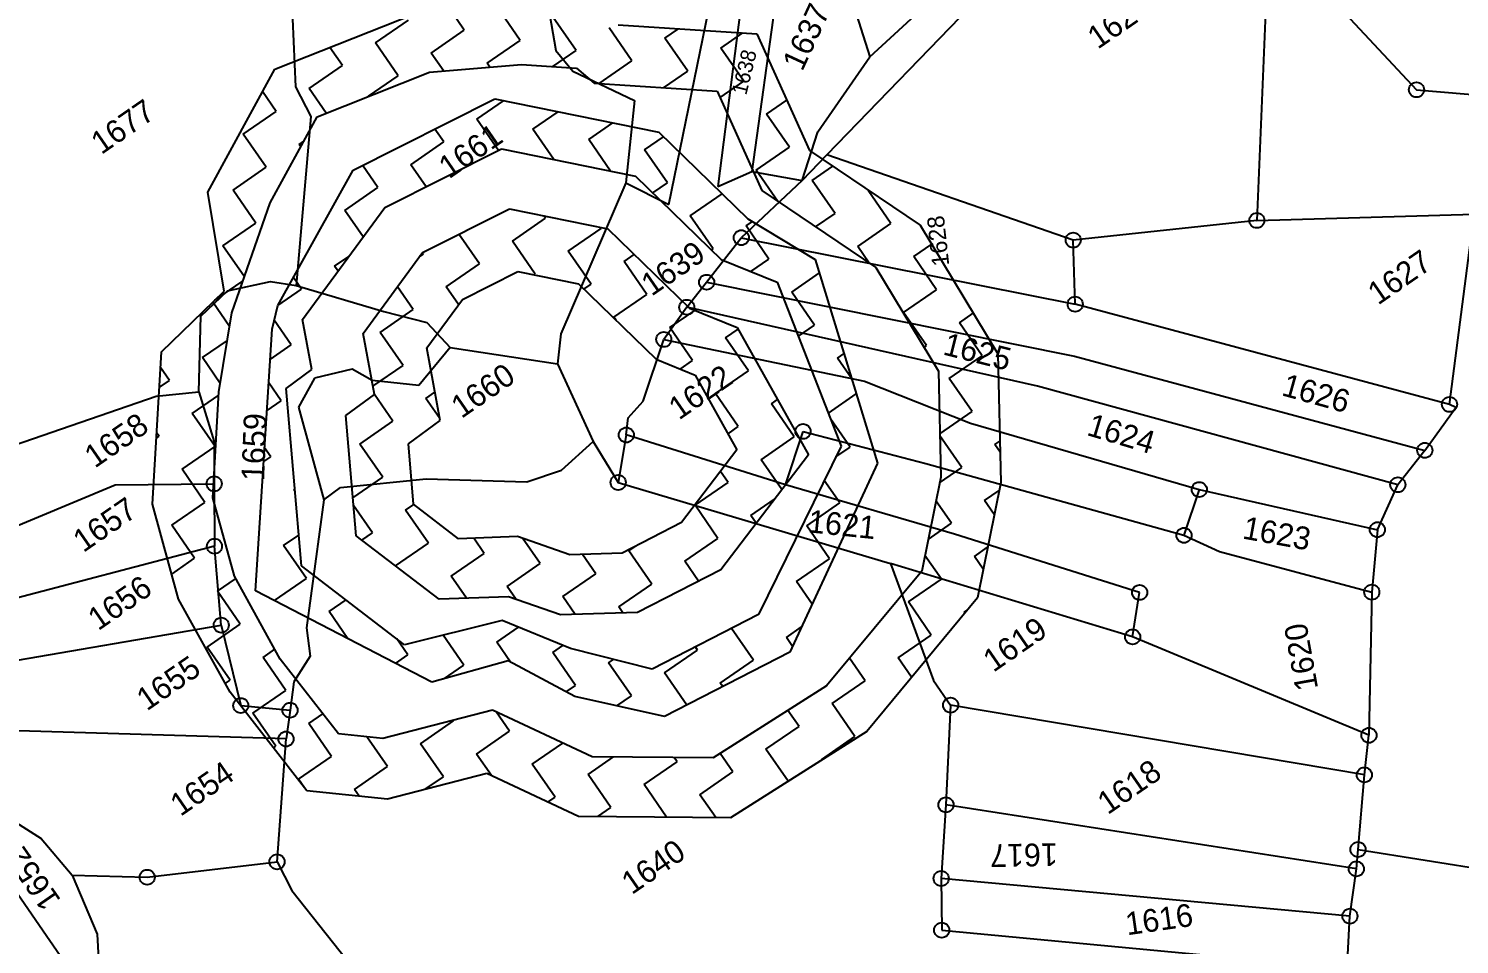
# Model space of a CAD drawing. Header units: metres. Extents: x 309685 to 314009, y 1915455 to 1919798.
# Drawn here: x 311854.9 to 312313.9, y 1916092.4 to 1916386.3 of the extents above; entities that cross this region are included whole.
import ezdxf

# ---------------------------------------------------------------- set-up
doc = ezdxf.new("R2010")
doc.units = ezdxf.units.M
for name, color, linetype in [('POLY_HATCH', 12, 'Continuous'), ('POLY_PARCEL', 6, 'Continuous'), ('TEXT_PARCEL', 7, 'Continuous')]:
    doc.layers.add(name, color=color, linetype=linetype)
doc.styles.add('TEXT_MAP', font='')
doc.styles.get('TEXT_MAP').set_extended_font_data('Kruti Dev 050')

msp = doc.modelspace()

# ---------------------------------------------------------------- linework, layer by layer
for centre in [(312300.19, 1916366.67), (312248.99, 1916324.75), (312083.56, 1916319.2), (312190.05, 1916318.44), (312072.44, 1916304.91), (312066.07, 1916296.88), (312190.7, 1916297.87), (312058.69, 1916286.56), (312310.76, 1916265.7), (312103.37, 1916257.05), (312046.67, 1916255.9), (312302.85, 1916250.97), (311914.45, 1916240.26), (312044.06, 1916240.66), (312230.51, 1916238.39), (312294.21, 1916239.93), (312287.62, 1916225.51), (311914.53, 1916220.2), (312225.59, 1916223.71), (312211.36, 1916205.37), (312285.83, 1916205.47), (311916.73, 1916194.88), (312209.11, 1916191.1), (311922.97, 1916169.08), (311938.78, 1916167.58), (312150.73, 1916169.21), (311937.51, 1916158.36), (312284.93, 1916159.53), (312283.45, 1916146.82), (312149.23, 1916137.21), (312281.42, 1916122.89), (311934.61, 1916118.94), (312280.89, 1916116.65), (311892.96, 1916113.99), (312147.69, 1916113.59), (312278.83, 1916101.5), (312147.86, 1916097)]:
    msp.add_circle(centre, 2.42)
at = {"layer": 'POLY_HATCH', "linetype": 'Continuous'}
for p, q in [((312012.63, 1916382.51), (312005.3, 1916393.11)), ((311966.18, 1916381.73), (311976.78, 1916389.06)), ((311994.7, 1916385.78), (311990.33, 1916392.11)), ((312030.55, 1916379.23), (312023.23, 1916389.83)), ((311984.1, 1916378.46), (311994.7, 1916385.78)), ((312048.48, 1916375.96), (312041.15, 1916386.56)), ((312059.08, 1916383.28), (312063.37, 1916386.25)), ((312066.4, 1916372.68), (312059.08, 1916383.28)), ((312077, 1916380.01), (312084.09, 1916384.91)), ((311955.58, 1916374.41), (311951.52, 1916380.28)), ((311973.5, 1916371.13), (311966.18, 1916381.73)), ((312002.03, 1916375.18), (312012.63, 1916382.51)), ((312023.15, 1916374.11), (312030.55, 1916379.23)), ((312084.33, 1916369.41), (312077, 1916380.01)), ((311944.98, 1916367.08), (311955.58, 1916374.41)), ((311988.11, 1916372.66), (311984.1, 1916378.46)), ((312002.92, 1916373.89), (312002.03, 1916375.18)), ((312037.92, 1916368.66), (312048.48, 1916375.96)), ((311964.01, 1916364.57), (311973.5, 1916371.13)), ((312058.64, 1916367.32), (312066.4, 1916372.68)), ((312076.74, 1916364.16), (312084.33, 1916369.41)), ((311934.38, 1916359.75), (311929.99, 1916366.1)), ((311950.43, 1916359.2), (311944.98, 1916367.08)), ((311998.75, 1916357.26), (312007.29, 1916363.16)), ((312091.65, 1916358.81), (312098.17, 1916363.31)), ((311923.78, 1916352.43), (311934.38, 1916359.75)), ((312005.71, 1916347.19), (311998.75, 1916357.26)), ((312016.68, 1916353.98), (312024.82, 1916359.61)), ((312034.6, 1916350.71), (312042.34, 1916356.06)), ((312098.98, 1916348.21), (312091.65, 1916358.81)), ((311931.1, 1916341.83), (311923.78, 1916352.43)), ((311988.15, 1916349.93), (311985.28, 1916354.08)), ((312023.39, 1916344.28), (312016.68, 1916353.98)), ((312052.53, 1916347.43), (312058.57, 1916351.61)), ((311941.7, 1916349.15), (311943.18, 1916350.18)), ((311942.22, 1916348.41), (311941.7, 1916349.15)), ((311977.55, 1916342.61), (311988.15, 1916349.93)), ((312041.6, 1916340.59), (312034.6, 1916350.71)), ((312059.85, 1916336.83), (312052.53, 1916347.43)), ((312088.38, 1916340.88), (312098.98, 1916348.21)), ((311920.5, 1916334.5), (311931.1, 1916341.83)), ((311966.95, 1916335.28), (311962.01, 1916342.43)), ((311982.44, 1916335.54), (311977.55, 1916342.61)), ((312106.3, 1916337.61), (312112.88, 1916342.15)), ((312095.32, 1916330.84), (312088.38, 1916340.88)), ((312113.63, 1916327.01), (312106.3, 1916337.61)), ((311927.83, 1916323.9), (311920.5, 1916334.5)), ((311956.35, 1916327.96), (311966.95, 1916335.28)), ((312055.15, 1916333.58), (312059.85, 1916336.83)), ((312067.18, 1916326.23), (312077.4, 1916333.29)), ((312124.23, 1916334.33), (312124.35, 1916334.42)), ((312131.55, 1916323.73), (312124.23, 1916334.33)), ((311917.23, 1916316.58), (311927.83, 1916323.9)), ((311962.24, 1916319.44), (311956.35, 1916327.96)), ((312010.13, 1916318.13), (312020.73, 1916325.46)), ((312020.73, 1916325.46), (312020.19, 1916326.23)), ((312074.5, 1916315.63), (312067.18, 1916326.23)), ((312085.1, 1916322.96), (312087.15, 1916324.37)), ((312107.39, 1916322.7), (312113.63, 1916327.01)), ((312120.95, 1916316.41), (312131.55, 1916323.73)), ((311999.53, 1916310.81), (311992.96, 1916320.32)), ((312028.05, 1916314.86), (312038.65, 1916322.18)), ((312038.65, 1916322.18), (312038.41, 1916322.54)), ((312092.43, 1916312.36), (312085.1, 1916322.96)), ((311924.13, 1916306.6), (311917.23, 1916316.58)), ((311981.6, 1916314.08), (311981.32, 1916314.49)), ((312017.45, 1916307.53), (312010.13, 1916318.13)), ((312035.38, 1916304.26), (312028.05, 1916314.86)), ((312073.97, 1916315.27), (312074.5, 1916315.63)), ((312124.64, 1916311.07), (312120.95, 1916316.41)), ((312138.88, 1916313.13), (312144.66, 1916317.13)), ((311953.08, 1916310.03), (311957.66, 1916313.19)), ((311954.18, 1916308.44), (311953.08, 1916310.03)), ((311980.43, 1916313.27), (311981.6, 1916314.08)), ((311988.93, 1916303.48), (311999.53, 1916310.81)), ((312045.98, 1916311.58), (312049.2, 1916313.81)), ((312053.3, 1916300.98), (312045.98, 1916311.58)), ((312086.64, 1916308.35), (312092.43, 1916312.36)), ((312146.2, 1916302.53), (312138.88, 1916313.13)), ((311914.69, 1916299.16), (311923.71, 1916305.4)), ((311942.48, 1916302.7), (311939.87, 1916306.48)), ((312017.08, 1916307.27), (312017.45, 1916307.53)), ((312099.75, 1916301.76), (312108.64, 1916307.9)), ((311934.87, 1916297.45), (311942.48, 1916302.7)), ((311978.33, 1916296.16), (311973.26, 1916303.49)), ((311992.87, 1916297.77), (311988.93, 1916303.48)), ((312033.1, 1916302.68), (312035.38, 1916304.26)), ((312042.7, 1916293.66), (312053.3, 1916300.98)), ((312107.08, 1916291.16), (312099.75, 1916301.76)), ((312135.6, 1916295.21), (312146.2, 1916302.53)), ((311919.42, 1916290.74), (311914.04, 1916298.53)), ((311967.73, 1916288.83), (311978.33, 1916296.16)), ((312060.63, 1916290.38), (312068.61, 1916295.89)), ((311939.2, 1916284.78), (311933.74, 1916292.69)), ((312043.37, 1916292.69), (312042.7, 1916293.66)), ((312142.93, 1916284.61), (312135.6, 1916295.21)), ((312153.53, 1916291.93), (312158, 1916295.02)), ((312160.85, 1916281.34), (312153.53, 1916291.93)), ((311975.05, 1916278.23), (311967.73, 1916288.83)), ((312067.95, 1916279.78), (312060.63, 1916290.38)), ((312078.55, 1916287.11), (312082.53, 1916289.86)), ((312085.88, 1916276.51), (312078.55, 1916287.11)), ((312101.87, 1916287.56), (312107.08, 1916291.16)), ((311910.68, 1916280.73), (311918.69, 1916286.27)), ((311932.45, 1916280.11), (311939.2, 1916284.78)), ((312142.17, 1916284.09), (312142.93, 1916284.61)), ((311900.08, 1916273.4), (311897.21, 1916277.55)), ((311916.42, 1916272.42), (311910.68, 1916280.73)), ((311965.39, 1916271.55), (311975.05, 1916278.23)), ((312063.99, 1916277.05), (312067.95, 1916279.78)), ((312114.4, 1916280.56), (312116.52, 1916282.02)), ((312118.98, 1916273.94), (312114.4, 1916280.56)), ((312150.26, 1916274.01), (312160.85, 1916281.34)), ((311896.84, 1916271.17), (311900.08, 1916273.4)), ((312075.28, 1916269.18), (312085.88, 1916276.51)), ((312157.58, 1916263.41), (312150.26, 1916274.01)), ((311907.41, 1916262.8), (311915.93, 1916268.7)), ((311935.93, 1916266.85), (311931.97, 1916272.59)), ((311971.78, 1916260.31), (311965.84, 1916268.9)), ((311982.38, 1916267.63), (311985.28, 1916269.63)), ((312082.61, 1916258.58), (312075.28, 1916269.18)), ((312111.49, 1916262.88), (312120.46, 1916269.08)), ((311931.41, 1916263.73), (311935.93, 1916266.85)), ((311986.84, 1916261.18), (311982.38, 1916267.63)), ((312093.21, 1916265.91), (312095.16, 1916267.26)), ((312100.53, 1916255.31), (312093.21, 1916265.91)), ((311914.73, 1916252.2), (311907.41, 1916262.8)), ((311961.18, 1916252.98), (311971.78, 1916260.31)), ((312118.46, 1916252.03), (312112.18, 1916261.12)), ((312147.26, 1916256.28), (312157.58, 1916263.41)), ((311895.9, 1916254.85), (311896.81, 1916255.48)), ((311896.81, 1916255.48), (311896, 1916256.64)), ((312079.3, 1916256.3), (312082.61, 1916258.58)), ((312089.93, 1916247.98), (312100.53, 1916255.31)), ((312154.31, 1916245.48), (312147.27, 1916255.66)), ((311904.13, 1916244.88), (311914.73, 1916252.2)), ((311932.66, 1916248.93), (311930.65, 1916251.83)), ((311968.51, 1916242.38), (311961.18, 1916252.98)), ((312113.93, 1916248.91), (312118.46, 1916252.03)), ((312164.91, 1916252.81), (312166.51, 1916253.92)), ((312166.59, 1916250.38), (312164.91, 1916252.81)), ((311930.37, 1916247.35), (311932.66, 1916248.93)), ((312096.58, 1916238.36), (312089.93, 1916247.98)), ((312147.18, 1916240.56), (312154.31, 1916245.48)), ((311911.46, 1916234.28), (311904.13, 1916244.88)), ((311958.95, 1916235.78), (311968.51, 1916242.38)), ((312079.33, 1916240.66), (312076.89, 1916244.19)), ((312115.18, 1916234.11), (312110.2, 1916241.31)), ((311939.98, 1916238.33), (311940.33, 1916238.57)), ((311940.4, 1916237.73), (311939.98, 1916238.33)), ((312068.73, 1916233.33), (312079.33, 1916240.66)), ((312161.63, 1916234.89), (312166.27, 1916238.09)), ((311900.86, 1916226.95), (311911.46, 1916234.28)), ((311965.23, 1916224.46), (311959.17, 1916233.23)), ((311975.83, 1916231.78), (311978.47, 1916233.6)), ((311983.16, 1916221.18), (311975.83, 1916231.78)), ((312076.06, 1916222.73), (312068.73, 1916233.33)), ((312086.66, 1916230.06), (312094.26, 1916235.31)), ((312104.58, 1916226.78), (312115.18, 1916234.11)), ((312151.03, 1916227.56), (312146.02, 1916234.81)), ((312164.72, 1916230.41), (312161.63, 1916234.89)), ((311929.33, 1916230.97), (311929.38, 1916231)), ((311929.38, 1916231), (311929.34, 1916231.07)), ((312088.37, 1916227.58), (312086.66, 1916230.06)), ((312143.51, 1916222.36), (312151.03, 1916227.56)), ((311908.18, 1916216.35), (311900.86, 1916226.95)), ((311936.71, 1916220.4), (311941.59, 1916223.78)), ((311961.87, 1916222.13), (311965.23, 1916224.46)), ((312001.08, 1916217.91), (311997.71, 1916222.79)), ((312019.01, 1916214.63), (312013.4, 1916222.74)), ((312065.46, 1916215.41), (312076.06, 1916222.73)), ((312111.91, 1916216.18), (312104.58, 1916226.78)), ((311944.03, 1916209.81), (311936.71, 1916220.4)), ((311972.62, 1916213.9), (311983.16, 1916221.18)), ((311990.48, 1916210.58), (312001.08, 1916217.91)), ((312047.53, 1916218.68), (312050.01, 1916220.4)), ((312054.86, 1916208.08), (312047.53, 1916218.68)), ((312158.36, 1916216.96), (312162.6, 1916219.89)), ((311900.82, 1916211.26), (311908.18, 1916216.35)), ((312008.41, 1916207.31), (312019.01, 1916214.63)), ((312036.93, 1916211.36), (312032.63, 1916217.58)), ((312069.88, 1916209.01), (312065.46, 1916215.41)), ((312101.31, 1916208.86), (312111.91, 1916216.18)), ((312147.76, 1916209.63), (312142.49, 1916217.26)), ((312161.19, 1916212.87), (312158.36, 1916216.96)), ((311915.51, 1916205.75), (311921.34, 1916209.79)), ((311933.83, 1916202.75), (311944.03, 1916209.81)), ((311995.38, 1916203.49), (311990.48, 1916210.58)), ((312026.33, 1916204.03), (312036.93, 1916211.36)), ((312106.3, 1916201.64), (312101.31, 1916208.86)), ((312137.16, 1916202.31), (312147.76, 1916209.63)), ((311922.83, 1916195.15), (311915.51, 1916205.75)), ((312011.29, 1916203.14), (312008.41, 1916207.31)), ((312044.26, 1916200.76), (312054.86, 1916208.08)), ((311951.36, 1916199.21), (311956.78, 1916202.95)), ((312030.29, 1916198.3), (312026.33, 1916204.03)), ((312045.61, 1916198.8), (312044.26, 1916200.76)), ((312090.67, 1916201.51), (312090.71, 1916201.53)), ((312090.71, 1916201.53), (312090.69, 1916201.55)), ((312144.48, 1916191.71), (312137.16, 1916202.31)), ((312155.08, 1916199.03), (312156.03, 1916199.69)), ((311912.23, 1916187.83), (311922.83, 1916195.15)), ((311957.35, 1916190.53), (311951.36, 1916199.21)), ((312155.27, 1916198.77), (312155.08, 1916199.03)), ((311976.61, 1916185.33), (311973.03, 1916190.51)), ((311994.53, 1916182.06), (311987.88, 1916191.68)), ((312005.13, 1916189.38), (312012.14, 1916194.23)), ((312087.43, 1916183.61), (312080.38, 1916193.81)), ((312098.03, 1916190.93), (312102.89, 1916194.29)), ((312100.01, 1916188.07), (312098.03, 1916190.93)), ((312133.88, 1916184.38), (312144.48, 1916191.71)), ((311919.56, 1916177.23), (311912.23, 1916187.83)), ((311930.16, 1916184.55), (311933.91, 1916187.15)), ((312009.54, 1916183), (312005.13, 1916189.38)), ((312023.06, 1916186.11), (312026.33, 1916188.37)), ((312030.38, 1916175.51), (312023.06, 1916186.11)), ((312058.91, 1916179.56), (312069.51, 1916186.88)), ((312069.51, 1916186.88), (312068.82, 1916187.88)), ((311937.48, 1916173.95), (311930.16, 1916184.55)), ((311972.64, 1916182.59), (311976.61, 1916185.33)), ((311988.07, 1916177.59), (311994.53, 1916182.06)), ((312040.98, 1916182.83), (312042.53, 1916183.9)), ((312048.31, 1916172.23), (312040.98, 1916182.83)), ((312076.83, 1916176.28), (312087.43, 1916183.61)), ((312123.28, 1916177.06), (312118.3, 1916184.27)), ((312138.18, 1916178.16), (312133.88, 1916184.38)), ((311918.03, 1916176.18), (311919.56, 1916177.23)), ((312066.04, 1916169.24), (312058.91, 1916179.56)), ((312112.68, 1916169.73), (312123.28, 1916177.06)), ((311926.88, 1916166.63), (311937.48, 1916173.95)), ((312027.39, 1916173.44), (312030.38, 1916175.51)), ((312043.6, 1916168.98), (312048.31, 1916172.23)), ((312077.6, 1916175.17), (312076.83, 1916176.28)), ((312102.08, 1916162.41), (312098.54, 1916167.53)), ((312120.01, 1916159.13), (312112.68, 1916169.73)), ((311934.21, 1916156.03), (311926.88, 1916166.63)), ((311944.81, 1916163.36), (311949.28, 1916166.45)), ((311952.13, 1916152.76), (311944.81, 1916163.36)), ((311980.66, 1916156.81), (311991.26, 1916164.13)), ((311991.26, 1916164.13), (311991.12, 1916164.34)), ((312009.18, 1916160.86), (312004.88, 1916167.09)), ((311970.06, 1916149.48), (311963.45, 1916159.04)), ((311998.58, 1916153.53), (312009.18, 1916160.86)), ((312091.48, 1916155.08), (312102.08, 1916162.41)), ((312109.41, 1916151.81), (312120.01, 1916159.13)), ((311933.46, 1916155.52), (311934.21, 1916156.03)), ((311987.98, 1916146.21), (311980.66, 1916156.81)), ((312016.51, 1916150.26), (312026.33, 1916157.04)), ((312080.88, 1916147.76), (312076.77, 1916153.72)), ((312098.58, 1916144.81), (312091.48, 1916155.08)), ((311941.53, 1916145.43), (311952.13, 1916152.76)), ((311959.46, 1916142.16), (311970.06, 1916149.48)), ((312003.38, 1916146.59), (311998.58, 1916153.53)), ((312023.83, 1916139.66), (312016.51, 1916150.26)), ((312034.43, 1916146.98), (312042.57, 1916152.61)), ((312052.36, 1916143.71), (312062.96, 1916151.03)), ((312062.96, 1916151.03), (312061.99, 1916152.43)), ((312109.47, 1916151.72), (312109.41, 1916151.81)), ((311943.42, 1916142.7), (311941.53, 1916145.43)), ((311982.18, 1916142.2), (311987.98, 1916146.21)), ((312041.76, 1916136.38), (312034.43, 1916146.98)), ((312070.28, 1916140.43), (312080.88, 1916147.76)), ((311960.95, 1916140), (311959.46, 1916142.16)), ((312059.58, 1916133.25), (312052.36, 1916143.71)), ((312075.35, 1916133.11), (312070.28, 1916140.43)), ((312021.55, 1916138.08), (312023.83, 1916139.66)), ((312037.52, 1916133.45), (312041.76, 1916136.38))]:
    msp.add_line(p, q, dxfattribs=at)
at = {"layer": 'POLY_HATCH'}
for p, q in [((311933.93, 1916373.32), (311979.07, 1916391.18)), ((312044.06, 1916387.5), (312088.6, 1916384.61)), ((312088.6, 1916384.61), (312105.41, 1916347.19)), ((311983.49, 1916372.28), (312013.09, 1916374.73)), ((312013.09, 1916374.73), (312030.74, 1916373.65)), ((311912.37, 1916333.79), (311933.93, 1916373.32)), ((311947.46, 1916358.02), (311983.49, 1916372.28)), ((312030.74, 1916373.65), (312036.36, 1916368.76)), ((312036.36, 1916368.76), (312075.82, 1916366.2)), ((312075.82, 1916366.2), (312090.14, 1916334.33)), ((311959, 1916340.92), (312004.52, 1916363.72)), ((312004.52, 1916363.72), (312057.06, 1916353.07)), ((311932.41, 1916330.42), (311947.46, 1916358.02)), ((312057.06, 1916353.07), (312085.64, 1916325.28)), ((311969.16, 1916328.89), (312006.65, 1916347.67)), ((312006.65, 1916347.67), (312049.61, 1916338.96)), ((312105.41, 1916347.19), (312141, 1916323.2)), ((311934.88, 1916297.49), (311959, 1916340.92)), ((312049.61, 1916338.96), (312077.11, 1916312.22)), ((311917.7, 1916302.06), (311912.37, 1916333.79)), ((312090.14, 1916334.33), (312126.75, 1916309.65)), ((311920.14, 1916295.13), (311932.41, 1916330.42)), ((311942.81, 1916292.94), (311969.16, 1916328.89)), ((311981.32, 1916314.49), (312009.21, 1916328.46)), ((312009.21, 1916328.46), (312040.7, 1916322.08)), ((312085.64, 1916325.28), (312107.31, 1916312.25)), ((312040.7, 1916322.08), (312066.91, 1916296.58)), ((312141, 1916323.2), (312165.92, 1916281.9)), ((311962.26, 1916288.49), (311981.32, 1916314.49)), ((312077.11, 1916312.22), (312095.1, 1916304.92)), ((312107.31, 1916312.25), (312127.23, 1916246.84)), ((312126.75, 1916309.65), (312146.83, 1916276.37)), ((311994.07, 1916299.4), (312011.89, 1916308.32)), ((312011.89, 1916308.32), (312031.36, 1916304.38)), ((311897.5, 1916282.61), (311917.7, 1916302.06)), ((312031.36, 1916304.38), (312056.21, 1916280.2)), ((312095.1, 1916304.92), (312115.61, 1916252.32)), ((311933.06, 1916289.83), (311934.88, 1916297.49)), ((311934.88, 1916297.49), (311934.88, 1916297.49)), ((311982.65, 1916283.83), (311994.07, 1916299.4)), ((312066.91, 1916296.58), (312082.25, 1916290.36)), ((311916, 1916269.8), (311920.14, 1916295.13)), ((311945.78, 1916276.88), (311942.81, 1916292.94)), ((311927.74, 1916205.91), (311933.06, 1916289.83)), ((311965.88, 1916268.92), (311962.26, 1916288.49)), ((312082.25, 1916290.36), (312105.08, 1916249.52)), ((311894.68, 1916233.65), (311897.5, 1916282.61)), ((311986.95, 1916260.58), (311982.65, 1916283.83)), ((312056.21, 1916280.2), (312068.79, 1916275.1)), ((312165.92, 1916281.9), (312166.79, 1916240.69)), ((311937.58, 1916270.85), (311945.78, 1916276.88)), ((312068.79, 1916275.1), (312082.18, 1916251.14)), ((312146.83, 1916276.37), (312147.55, 1916242.4)), ((311914.03, 1916235.69), (311916, 1916269.8)), ((311942.42, 1916213.95), (311937.58, 1916270.85)), ((311956.7, 1916262.17), (311965.88, 1916268.92)), ((311959.99, 1916223.57), (311956.7, 1916262.17)), ((311976.75, 1916253.08), (311986.95, 1916260.58)), ((311978.4, 1916233.66), (311976.75, 1916253.08)), ((312082.18, 1916251.14), (312064.38, 1916227.77)), ((312115.61, 1916252.32), (312089.08, 1916198.27)), ((312105.08, 1916249.52), (312077.02, 1916212.68)), ((312127.23, 1916246.84), (312099.16, 1916186.24)), ((312147.55, 1916242.4), (312141.47, 1916212.21)), ((312166.79, 1916240.69), (312159.33, 1916203.67)), ((311903.01, 1916203.25), (311894.68, 1916233.65)), ((311920.92, 1916210.55), (311914.03, 1916235.69)), ((311992.82, 1916222.61), (311978.4, 1916233.66)), ((312064.38, 1916227.77), (312045.34, 1916218)), ((311986.63, 1916203.17), (311959.99, 1916223.57)), ((312011.81, 1916223.3), (311992.82, 1916222.61)), ((312028.52, 1916217.45), (312011.81, 1916223.3)), ((312045.34, 1916218), (312028.52, 1916217.45)), ((311975.5, 1916188.61), (311942.42, 1916213.95)), ((311935.67, 1916183.97), (311920.92, 1916210.55)), ((312077.02, 1916212.68), (312050.27, 1916198.95)), ((312141.47, 1916212.21), (312110.94, 1916175.39)), ((311984.31, 1916176.53), (311927.74, 1916205.91)), ((311919.6, 1916173.36), (311903.01, 1916203.25)), ((312008.88, 1916203.98), (311986.63, 1916203.17)), ((312025.57, 1916198.14), (312008.88, 1916203.98)), ((312159.33, 1916203.67), (312123.79, 1916160.8)), ((312006.88, 1916196.4), (311975.5, 1916188.61)), ((312028.8, 1916187.35), (312006.88, 1916196.4)), ((312050.27, 1916198.95), (312025.57, 1916198.14)), ((312089.08, 1916198.27), (312054.98, 1916180.77)), ((312054.98, 1916180.77), (312028.8, 1916187.35)), ((312099.16, 1916186.24), (312058.91, 1916165.58)), ((311954.3, 1916159.99), (311935.67, 1916183.97)), ((312008.72, 1916183.44), (311984.31, 1916176.53)), ((312030.19, 1916171.95), (312008.72, 1916183.44)), ((311944.16, 1916141.75), (311919.6, 1916173.36)), ((312058.91, 1916165.58), (312030.19, 1916171.95)), ((312110.94, 1916175.39), (312074.56, 1916152.31)), ((312003.76, 1916167.61), (311968.56, 1916158.51)), ((312035.67, 1916152.67), (312003.76, 1916167.61)), ((311968.56, 1916158.51), (311954.3, 1916159.99)), ((312123.79, 1916160.8), (312080.05, 1916133.06)), ((312074.56, 1916152.31), (312035.67, 1916152.67)), ((312001.88, 1916147.29), (311970.01, 1916139.05)), ((312031.32, 1916133.51), (312001.88, 1916147.29)), ((311970.01, 1916139.05), (311944.16, 1916141.75)), ((312080.05, 1916133.06), (312031.32, 1916133.51))]:
    msp.add_line(p, q, dxfattribs=at)
at = {"layer": 'POLY_PARCEL'}
for p, q in [((312229.28, 1916468.16), (312110.98, 1916345.77)), ((312254.96, 1916470.24), (312248.99, 1916324.75)), ((312124.85, 1916377.22), (312163.65, 1916413.07)), ((312060.28, 1916329.85), (312076.05, 1916406.8)), ((312085.14, 1916407.32), (312076.06, 1916335.6)), ((312096.25, 1916407.97), (312086.96, 1916340.46)), ((311939.18, 1916398.4), (311940.52, 1916367.66)), ((312021.65, 1916393.54), (312024.09, 1916379.3)), ((312119.01, 1916395.48), (312124.85, 1916377.22)), ((312272.77, 1916396.06), (312300.19, 1916366.67)), ((312024.09, 1916379.3), (312029.57, 1916372.66)), ((312108.15, 1916353.13), (312124.85, 1916377.22)), ((312029.57, 1916372.66), (312049.34, 1916363.22)), ((311940.52, 1916367.66), (311945.48, 1916358.11)), ((312300.19, 1916366.67), (312376.44, 1916360.19)), ((312049.34, 1916363.22), (312046.49, 1916336.8)), ((311945.48, 1916358.11), (311940.76, 1916303.9)), ((312103.05, 1916337.61), (312108.15, 1916353.13)), ((312110.98, 1916345.77), (312103.05, 1916337.61)), ((312190.05, 1916318.44), (312110.98, 1916345.77)), ((312076.06, 1916335.6), (312086.96, 1916340.46)), ((312103.05, 1916337.61), (312083.56, 1916319.2)), ((312086.96, 1916340.46), (312103.05, 1916337.61)), ((312046.49, 1916336.8), (312025.65, 1916288.32)), ((312046.49, 1916336.8), (312060.28, 1916329.85)), ((312248.99, 1916324.75), (312190.05, 1916318.44)), ((312248.99, 1916324.75), (312318.72, 1916326.76)), ((312310.76, 1916265.7), (312318.72, 1916326.76)), ((312072.44, 1916304.91), (312083.56, 1916319.2)), ((312083.56, 1916319.2), (312190.7, 1916297.87)), ((312190.7, 1916297.87), (312190.05, 1916318.44)), ((311918.71, 1916302.2), (311932.52, 1916305.11)), ((311932.52, 1916305.11), (311940.76, 1916303.9)), ((311910.2, 1916294.07), (311918.71, 1916302.2)), ((311940.76, 1916303.9), (311968.85, 1916295.5)), ((312066.07, 1916296.88), (312072.44, 1916304.91)), ((312072.44, 1916304.91), (312190.47, 1916281.2)), ((312066.07, 1916296.88), (312058.69, 1916286.56)), ((312178.57, 1916271.52), (312066.07, 1916296.88)), ((312310.76, 1916265.7), (312190.7, 1916297.87)), ((311909.5, 1916269.74), (311910.2, 1916294.07)), ((311968.85, 1916295.5), (311982.73, 1916291.96)), ((311982.73, 1916291.96), (311990.18, 1916283.98)), ((312025.65, 1916288.32), (312024.56, 1916278.78)), ((311990.18, 1916283.98), (311980.07, 1916271.73)), ((311990.18, 1916283.98), (312024.56, 1916278.78)), ((312052.05, 1916266.75), (312058.69, 1916286.56)), ((312058.69, 1916286.56), (312123.09, 1916273.21)), ((312024.56, 1916278.78), (312036.03, 1916253.79)), ((312190.47, 1916281.2), (312302.85, 1916250.97)), ((311946.66, 1916274.08), (311941.49, 1916264.8)), ((311958.75, 1916277.02), (311946.66, 1916274.08)), ((311965.14, 1916273.35), (311958.75, 1916277.02)), ((311980.07, 1916271.73), (311965.14, 1916273.35)), ((312123.09, 1916273.21), (312157.1, 1916259.73)), ((311847.14, 1916251.61), (311895.79, 1916268.31)), ((311895.79, 1916268.31), (311909.5, 1916269.74)), ((311909.5, 1916269.74), (311914.4, 1916253.65)), ((312294.21, 1916239.93), (312178.57, 1916271.52)), ((311941.49, 1916264.8), (311949.66, 1916235.14)), ((312047.3, 1916261.43), (312052.05, 1916266.75)), ((312302.85, 1916250.97), (312312.83, 1916264.68)), ((312312.83, 1916264.68), (312310.76, 1916265.7)), ((312046.67, 1916255.9), (312047.3, 1916261.43)), ((312157.1, 1916259.73), (312230.51, 1916238.39)), ((312046.67, 1916255.9), (312044.06, 1916240.66)), ((312097.79, 1916239.87), (312046.67, 1916255.9)), ((312097.79, 1916239.87), (312103.37, 1916257.05)), ((312103.37, 1916257.05), (312142.74, 1916246.73)), ((311914.4, 1916253.65), (311914.45, 1916240.26)), ((312025.84, 1916244.57), (312036.03, 1916253.79)), ((312036.03, 1916253.79), (312044.06, 1916240.66)), ((312302.85, 1916250.97), (312294.21, 1916239.93)), ((312142.74, 1916246.73), (312225.59, 1916223.71)), ((311954.98, 1916239.1), (311982.42, 1916241.83)), ((311982.42, 1916241.83), (312014.77, 1916240.84)), ((312014.77, 1916240.84), (312025.84, 1916244.57)), ((311810.8, 1916209.89), (311882.65, 1916239.89)), ((311882.65, 1916239.89), (311914.45, 1916240.26)), ((311914.45, 1916240.26), (311914.53, 1916220.2)), ((311949.66, 1916235.14), (311954.98, 1916239.1)), ((312044.06, 1916240.66), (312131.45, 1916214.63)), ((312152, 1916224.12), (312097.79, 1916239.87)), ((312230.51, 1916238.39), (312225.59, 1916223.71)), ((312230.51, 1916238.39), (312287.62, 1916225.51)), ((312287.62, 1916225.51), (312294.21, 1916239.93)), ((311949.66, 1916235.14), (311944.09, 1916193.98)), ((312211.36, 1916205.37), (312152, 1916224.12)), ((312225.59, 1916223.71), (312236.96, 1916218.55)), ((312287.62, 1916225.51), (312285.83, 1916205.47)), ((311914.53, 1916220.2), (311808.99, 1916192.59)), ((311916.73, 1916194.88), (311914.53, 1916220.2)), ((312236.96, 1916218.55), (312285.83, 1916205.47)), ((312131.45, 1916214.63), (312145.26, 1916177.12)), ((312209.11, 1916191.1), (312131.45, 1916214.63)), ((312209.11, 1916191.1), (312211.36, 1916205.37)), ((312285.83, 1916205.47), (312284.93, 1916159.53)), ((311807.59, 1916176.12), (311916.73, 1916194.88)), ((311916.73, 1916194.88), (311922.97, 1916169.08)), ((311944.09, 1916193.98), (311945.28, 1916184.94)), ((312284.93, 1916159.53), (312209.11, 1916191.1)), ((311945.28, 1916184.94), (311940.03, 1916176.64)), ((311940.03, 1916176.64), (311938.78, 1916167.58)), ((312145.26, 1916177.12), (312150.73, 1916169.21)), ((311922.97, 1916169.08), (311938.78, 1916167.58)), ((311938.78, 1916167.58), (311937.51, 1916158.36)), ((312150.73, 1916169.21), (312149.23, 1916137.21)), ((312283.45, 1916146.82), (312150.73, 1916169.21)), ((311937.51, 1916158.36), (311814.49, 1916162.05)), ((311934.61, 1916118.94), (311937.51, 1916158.36)), ((312283.45, 1916146.82), (312284.93, 1916159.53)), ((312281.42, 1916122.89), (312283.45, 1916146.82)), ((311875.43, 1916073.76), (311829.75, 1916139.95)), ((311838.22, 1916139.64), (311858.93, 1916126.37)), ((312149.23, 1916137.21), (312147.69, 1916113.59)), ((312280.89, 1916116.65), (312149.23, 1916137.21)), ((311858.93, 1916126.37), (311868.91, 1916114.65)), ((312280.89, 1916116.65), (312281.42, 1916122.89)), ((312281.42, 1916122.89), (312350.38, 1916111.99)), ((311892.96, 1916113.99), (311934.61, 1916118.94)), ((311934.61, 1916118.94), (311939.34, 1916109.75)), ((311868.91, 1916114.65), (311876.92, 1916095.68)), ((311868.91, 1916114.65), (311892.96, 1916113.99)), ((312147.69, 1916113.59), (312147.86, 1916097)), ((312278.83, 1916101.5), (312147.69, 1916113.59)), ((312278.83, 1916101.5), (312280.89, 1916116.65)), ((311939.34, 1916109.75), (311970.88, 1916069.94)), ((312278.2, 1916089.24), (312278.83, 1916101.5)), ((311876.92, 1916095.68), (311878.03, 1916076.22)), ((312147.86, 1916097), (312244.3, 1916087.88))]:
    msp.add_line(p, q, dxfattribs=at)

# ---------------------------------------------------------------- texts
at = {"layer": 'TEXT_PARCEL', "style": 'TEXT_MAP'}
for s, height, rotation, p in [('1629', 7.305, 34.6473, (312197.94, 1916379.5)), ('1637', 7.305, 65.1946, (312103.12, 1916372.32)), ('1638', 4.87, 76.4313, (312085.16, 1916364.74)), ('1677', 7.305, 34.6473, (311878.25, 1916345.7)), ('1661', 7.305, 34.6473, (311989.8, 1916337.89)), ('1628', 5.467, 96.3161, (312150.3, 1916310.38)), ('1639', 7.305, 34.6473, (312054.77, 1916300.23)), ('1627', 7.305, 34.6473, (312287.85, 1916297.4)), ('1625', 7.305, 345.8693, (312147.93, 1916281.78)), ('1660', 7.305, 34.6473, (311993.78, 1916261)), ('1622', 7.305, 34.6473, (312063.57, 1916260.51)), ('1626', 7.305, 344.4886, (312256.58, 1916268.7)), ('1658', 7.305, 34.6473, (311876.16, 1916245.07)), ('1659', 7.305, 87.7424, (311930.46, 1916241.03)), ('1624', 7.305, 343.3426, (312194.06, 1916255.95)), ('1657', 7.305, 34.6473, (311872.48, 1916217.99)), ('1621', 7.305, 354.082, (312104.72, 1916224.7)), ('1623', 7.305, 349.6837, (312244.08, 1916222.71)), ('1656', 7.305, 34.6473, (311877.25, 1916192.91)), ('1619', 7.305, 34.6473, (312164.44, 1916179.56)), ('1620', 7.305, 100.1759, (312268.66, 1916174.56)), ('1655', 7.305, 34.6473, (311892.86, 1916167.16)), ('1654', 7.305, 34.6473, (311903.64, 1916133.31)), ('1618', 7.305, 34.6473, (312201.13, 1916133.87)), ('1652', 7.305, 124.6473, (311865.48, 1916106.62)), ('1640', 7.305, 34.6473, (312048.44, 1916108.21)), ('1617', 7.305, 180.9907, (312185.04, 1916124.92)), ('1616', 7.305, 8.1114, (312207.35, 1916095.35))]:
    msp.add_text(s, height=height, rotation=rotation, dxfattribs=at).set_placement(p)

doc.saveas('drawing.dxf')
